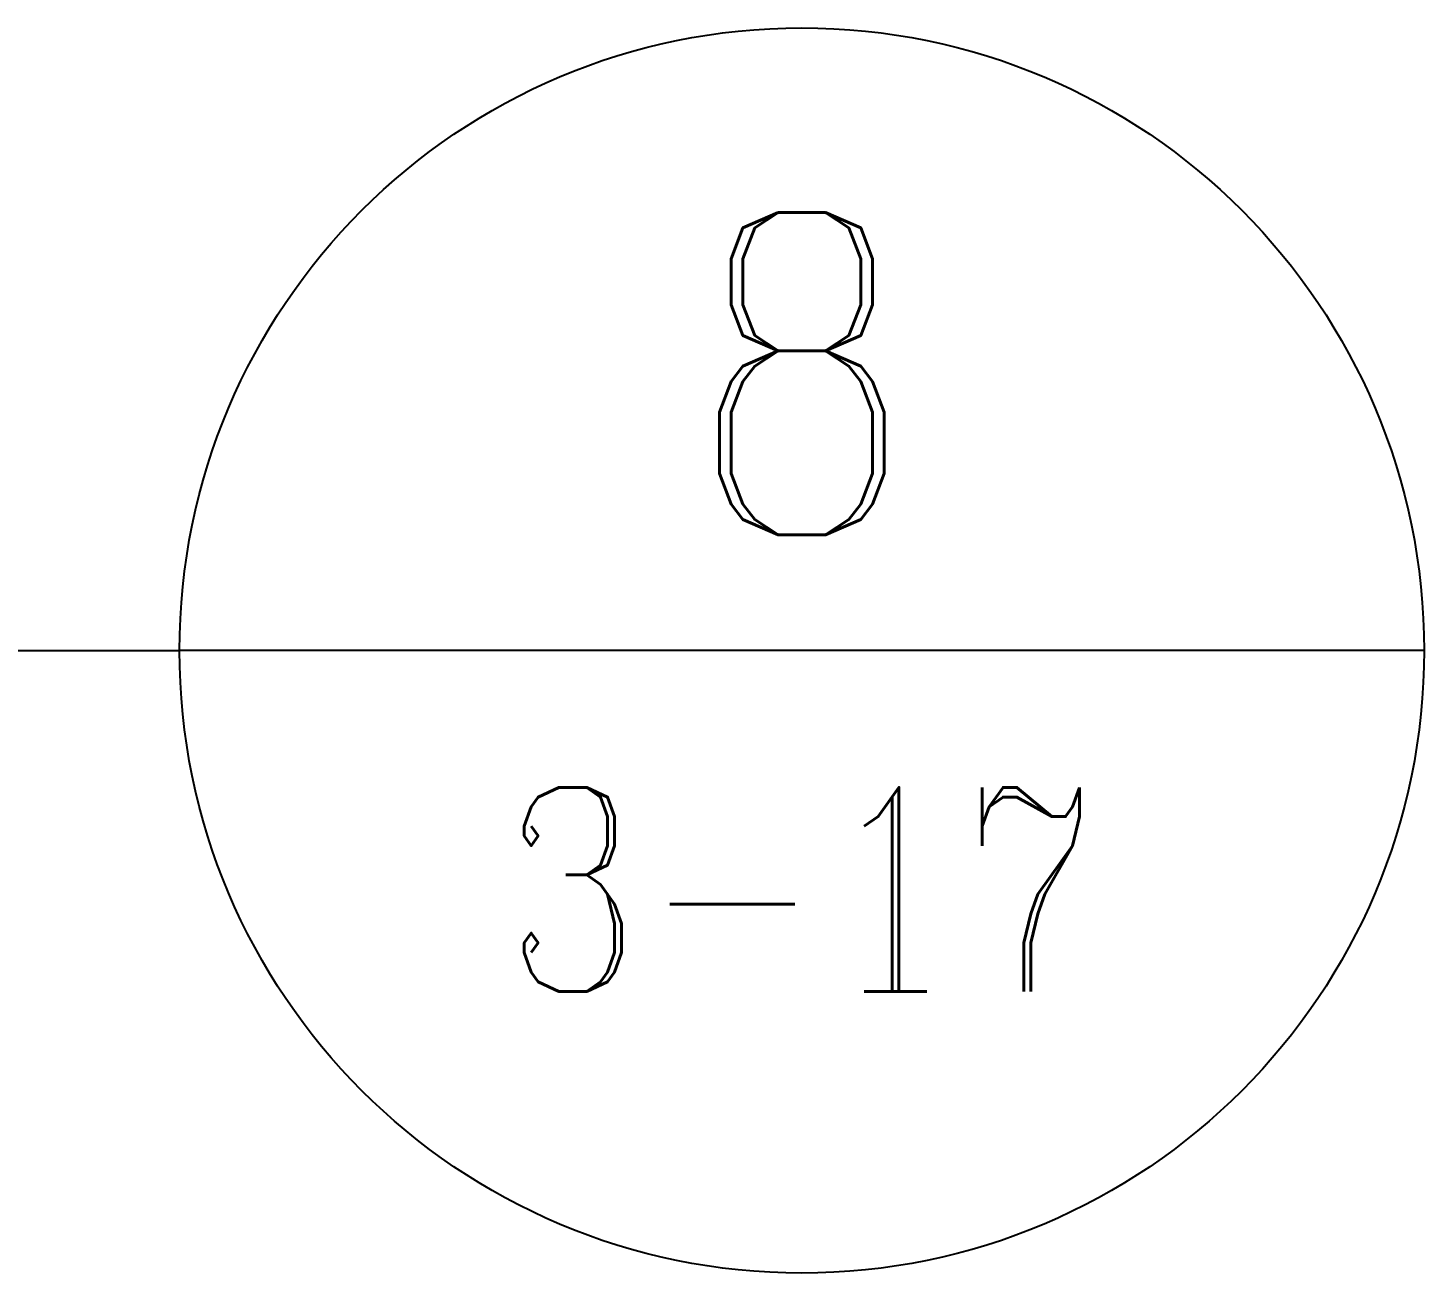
# Model space of a CAD drawing. Extents: x 14095202 to 14511487, y -1430609 to -90420.
# Drawn here: x 14460965 to 14463208, y -1223965 to -1221965 of the extents above; entities that cross this region are included whole.
import ezdxf
from ezdxf.enums import TextEntityAlignment as Align

# ---------------------------------------------------------------- set-up
doc = ezdxf.new("R2010")
doc.units = 0
doc.header["$LTSCALE"] = 1000
doc.header["$MEASUREMENT"] = 0
doc.layers.add('DIM_IDEN', color=3, linetype='Continuous')
doc.layers.add('PUB_TEXT', color=7, linetype='Continuous')
doc.styles.add('_TCH_LABEL', font='COMPLEX', dxfattribs={"bigfont": 'GBCBIG'})

msp = doc.modelspace()

# ---------------------------------------------------------------- linework, layer by layer
at = {"layer": 'DIM_IDEN'}
for p in [(14457484.6, -1222964.9), (14463208.3, -1222964.9)]:
    msp.add_line(p, (14461208.3, -1222964.9), dxfattribs=at)
msp.add_circle((14462208.3, -1222964.9), 1000, dxfattribs=at)

# ---------------------------------------------------------------- texts
at = {"layer": 'PUB_TEXT', "style": '_TCH_LABEL'}
for s, height, width, p, p2 in [('8', 517.6, 1.290756, (14462019, -1222779.2), (14462397.6, -1222779.2)), ('3-17', 327.82, 1.09259, (14461728.8, -1223512.6), (14462687.9, -1223512.6))]:
    msp.add_text(s, height=height, dxfattribs=dict(at, width=width)).set_placement(p, p2, align=Align.FIT)

doc.saveas('drawing.dxf')
